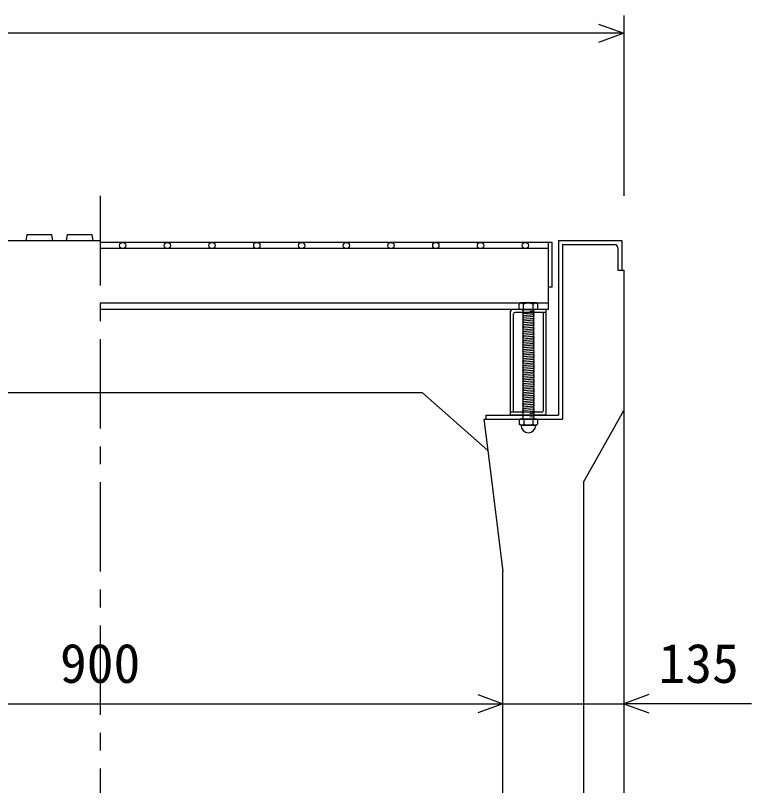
# Model space of a CAD drawing. Units: millimetres, scale not verified. Extents: x -16800 to 16800, y -5940 to 5940.
# Drawn here: x 8305 to 9128, y 2666 to 3526 of the extents above; entities that cross this region are included whole.
import ezdxf
from ezdxf.enums import TextEntityAlignment as Align

# ---------------------------------------------------------------- set-up
doc = ezdxf.new("R2010")
doc.units = ezdxf.units.MM
doc.header["$LTSCALE"] = 20
doc.linetypes.add('CHAIN1', pattern=[8, 5, -1, 1, -1])
doc.linetypes.add('DOTTED', pattern=[1.75, 0.25, -1.5])
for name, color, linetype, lineweight in [('0-0_DIM', 7, 'Continuous', 25), ('0-2_HATCH', 6, 'Continuous', 25), ('0-5_OUTLINE', 3, 'Continuous', 25)]:
    doc.layers.add(name, color=color, linetype=linetype, lineweight=lineweight)
doc.styles.add('ＭＳ ゴシック', font='')
doc.styles.get('ＭＳ ゴシック').set_extended_font_data('MS Gothic')

msp = doc.modelspace()

# ---------------------------------------------------------------- linework, layer by layer
at = {"layer": '0-0_DIM'}
for p, q in [((8985, 3526.41), (8985, 3324.66)), ((8985, 3506.41), (7815, 3506.41)), ((7950, 2757.11), (8850, 2757.11)), ((8850, 2757.11), (8985, 2757.11)), ((9127.92, 2757.11), (8985, 2757.11))]:
    msp.add_line(p, q, dxfattribs=at)
at = {"layer": '0-0_DIM', "linetype": 'CHAIN1'}
msp.add_line((8400, 3324.66), (8400, 1804.66), dxfattribs=at)
at = {"layer": '0-0_DIM'}
for points in [[(8956.85, 3516.67), (8985.04, 3506.41), (8956.85, 3496.14)], [(8821.81, 2767.37), (8850, 2757.11), (8821.81, 2746.85)], [(9013.19, 2767.37), (8985, 2757.11), (9013.19, 2746.85)]]:
    msp.add_lwpolyline(points, dxfattribs=at)
at = {"layer": '0-2_HATCH'}
for p, q in [((8905, 3272.69), (8400, 3272.69)), ((8900.5, 3272.69), (8900.5, 3197.69)), ((8905, 3222.69), (8905, 3272.69)), ((8912, 3274.66), (8912, 3079.69)), ((8900.5, 3265.69), (8400, 3265.69)), ((8916.5, 3270.16), (8916.5, 3075.19)), ((8916.5, 3270.16), (8975, 3270.16)), ((8905, 3222.69), (8900.5, 3222.69)), ((8869.32, 3204.69), (8400, 3204.69)), ((8870, 3205.19), (8868, 3203.69)), ((8868, 3197.69), (8868, 3203.69)), ((8868.33, 3203.96), (8870, 3205.19)), ((8887, 3205.19), (8870, 3205.19)), ((8873, 3197.69), (8873, 3203.69)), ((8884, 3197.69), (8884, 3203.69)), ((8888.68, 3203.96), (8887, 3205.19)), ((8900.5, 3204.69), (8887.68, 3204.69)), ((8889, 3197.69), (8889, 3203.69)), ((8900.5, 3197.69), (8400, 3197.69)), ((8858.5, 3079.69), (8858.5, 3195.69)), ((8898.5, 3197.69), (8860.5, 3197.69)), ((8898.5, 3194.49), (8863.7, 3194.49)), ((8889, 3197.69), (8868, 3197.69)), ((8872, 3197.69), (8885, 3197.69)), ((8872, 3196.69), (8873, 3197.69)), ((8873, 3195.69), (8872, 3196.69)), ((8872, 3194.69), (8873, 3195.69)), ((8873, 3193.69), (8872, 3194.69)), ((8884, 3196.69), (8885, 3197.69)), ((8885, 3195.69), (8884, 3196.69)), ((8895.3, 3084.89), (8895.3, 3194.49)), ((8898.5, 3081.69), (8898.5, 3197.69)), ((8861.7, 3082.89), (8861.7, 3192.49)), ((8872, 3192.69), (8873, 3193.69)), ((8885, 3193.69), (8872, 3192.69)), ((8873, 3191.69), (8872, 3192.69)), ((8872, 3190.69), (8873, 3191.69)), ((8885, 3191.69), (8872, 3190.69)), ((8873, 3189.69), (8872, 3190.69)), ((8872, 3188.69), (8873, 3189.69)), ((8885, 3189.69), (8872, 3188.69)), ((8873, 3187.69), (8872, 3188.69)), ((8872, 3186.69), (8873, 3187.69)), ((8885, 3187.69), (8872, 3186.69)), ((8873, 3185.69), (8872, 3186.69)), ((8885, 3185.69), (8872, 3184.69)), ((8872, 3184.69), (8873, 3185.69)), ((8884, 3192.69), (8885, 3193.69)), ((8885, 3191.69), (8884, 3192.69)), ((8884, 3190.69), (8885, 3191.69)), ((8885, 3189.69), (8884, 3190.69)), ((8884, 3188.69), (8885, 3189.69)), ((8885, 3187.69), (8884, 3188.69)), ((8884, 3184.69), (8885, 3185.69)), ((8885, 3183.69), (8872, 3182.69)), ((8873, 3181.69), (8872, 3182.69)), ((8885, 3181.69), (8872, 3180.69)), ((8872, 3180.69), (8873, 3181.69)), ((8873, 3179.69), (8872, 3180.69)), ((8885, 3179.69), (8872, 3178.69)), ((8872, 3178.69), (8873, 3179.69)), ((8873, 3177.69), (8872, 3178.69)), ((8885, 3177.69), (8872, 3176.69)), ((8872, 3176.69), (8873, 3177.69)), ((8873, 3175.69), (8872, 3176.69)), ((8885, 3183.69), (8884, 3184.69)), ((8884, 3182.69), (8885, 3183.69)), ((8885, 3181.69), (8884, 3182.69)), ((8884, 3180.69), (8885, 3181.69)), ((8884, 3180.69), (8885, 3179.69)), ((8884, 3178.69), (8885, 3179.69)), ((8884, 3178.69), (8885, 3177.69)), ((8884, 3176.69), (8885, 3177.69)), ((8884, 3176.69), (8885, 3175.69)), ((8885, 3175.69), (8872, 3174.69)), ((8872, 3174.69), (8873, 3175.69)), ((8873, 3173.69), (8872, 3174.69)), ((8885, 3173.69), (8872, 3172.69)), ((8872, 3172.69), (8873, 3173.69)), ((8873, 3171.69), (8872, 3172.69)), ((8885, 3171.69), (8872, 3170.69)), ((8872, 3170.69), (8873, 3171.69)), ((8873, 3169.69), (8872, 3170.69)), ((8885, 3169.69), (8872, 3168.69)), ((8872, 3168.69), (8873, 3169.69)), ((8873, 3167.69), (8872, 3168.69)), ((8884, 3174.69), (8885, 3175.69)), ((8884, 3174.69), (8885, 3173.69)), ((8884, 3172.69), (8885, 3173.69)), ((8884, 3172.69), (8885, 3171.69)), ((8884, 3170.69), (8885, 3171.69)), ((8884, 3170.69), (8885, 3169.69)), ((8884, 3168.69), (8885, 3169.69)), ((8884, 3168.69), (8885, 3167.69)), ((8885, 3167.69), (8872, 3166.69)), ((8872, 3166.69), (8873, 3167.69)), ((8873, 3165.69), (8872, 3166.69)), ((8885, 3165.69), (8872, 3164.69)), ((8872, 3164.69), (8873, 3165.69)), ((8873, 3163.69), (8872, 3164.69)), ((8885, 3163.69), (8872, 3162.69)), ((8872, 3162.69), (8873, 3163.69)), ((8873, 3161.69), (8872, 3162.69)), ((8885, 3161.69), (8872, 3160.69)), ((8872, 3160.69), (8873, 3161.69)), ((8873, 3159.69), (8872, 3160.69)), ((8885, 3159.69), (8872, 3158.69)), ((8872, 3158.69), (8873, 3159.69)), ((8884, 3166.69), (8885, 3167.69)), ((8884, 3166.69), (8885, 3165.69)), ((8884, 3164.69), (8885, 3165.69)), ((8884, 3164.69), (8885, 3163.69)), ((8884, 3162.69), (8885, 3163.69)), ((8884, 3162.69), (8885, 3161.69)), ((8884, 3160.69), (8885, 3161.69)), ((8884, 3160.69), (8885, 3159.69)), ((8884, 3158.69), (8885, 3159.69)), ((8873, 3157.69), (8872, 3158.69)), ((8885, 3157.69), (8872, 3156.69)), ((8872, 3156.69), (8873, 3157.69)), ((8873, 3155.69), (8872, 3156.69)), ((8885, 3155.69), (8872, 3154.69)), ((8872, 3154.69), (8873, 3155.69)), ((8873, 3153.69), (8872, 3154.69)), ((8872.01, 3152.69), (8873.01, 3153.69)), ((8885.01, 3153.68), (8872.01, 3152.68)), ((8873.01, 3151.69), (8872.01, 3152.68)), ((8885.01, 3151.68), (8872.01, 3150.68)), ((8872.01, 3150.68), (8873.01, 3151.68)), ((8884, 3158.69), (8885, 3157.69)), ((8884, 3156.69), (8885, 3157.69)), ((8884, 3156.69), (8885, 3155.69)), ((8884, 3154.69), (8885, 3155.69)), ((8884, 3154.69), (8885.01, 3153.68)), ((8884.01, 3152.68), (8885.01, 3153.68)), ((8884.01, 3152.68), (8885.01, 3151.68)), ((8884.01, 3150.68), (8885.01, 3151.68)), ((8873.01, 3149.68), (8872.01, 3150.68)), ((8885.01, 3149.68), (8872.01, 3148.68)), ((8872.01, 3148.68), (8873.01, 3149.68)), ((8873.01, 3147.68), (8872.01, 3148.68)), ((8885.01, 3147.68), (8872.01, 3146.68)), ((8872.01, 3146.68), (8873.01, 3147.68)), ((8873.01, 3145.68), (8872.01, 3146.68)), ((8885.01, 3145.68), (8872.01, 3144.68)), ((8872.01, 3144.68), (8873.01, 3145.68)), ((8873.01, 3143.68), (8872.01, 3144.68)), ((8872.02, 3142.67), (8873.02, 3143.68)), ((8885.02, 3143.67), (8872.02, 3142.67)), ((8873.02, 3141.67), (8872.02, 3142.67)), ((8884.01, 3150.68), (8885.01, 3149.68)), ((8884.01, 3148.68), (8885.01, 3149.68)), ((8884.01, 3148.68), (8885.01, 3147.68)), ((8884.01, 3146.68), (8885.01, 3147.68)), ((8884.01, 3146.68), (8885.01, 3145.68)), ((8884.01, 3144.68), (8885.01, 3145.68)), ((8884.01, 3144.68), (8885.02, 3143.67)), ((8884.02, 3142.67), (8885.02, 3143.67)), ((8884.02, 3142.67), (8885.02, 3141.67)), ((8885.01, 3139.68), (8872.01, 3138.68)), ((8872.01, 3138.68), (8873.01, 3139.68)), ((8873.01, 3137.68), (8872.01, 3138.68)), ((8885.01, 3137.68), (8872.01, 3136.68)), ((8872.01, 3136.68), (8873.01, 3137.68)), ((8873.01, 3135.68), (8872.01, 3136.68)), ((8885.01, 3135.68), (8872.01, 3134.68)), ((8872.01, 3134.68), (8873.01, 3135.68)), ((8873.01, 3133.68), (8872.01, 3134.68)), ((8885.02, 3141.67), (8872.02, 3140.67)), ((8872.02, 3140.67), (8873.02, 3141.67)), ((8873.02, 3139.67), (8872.02, 3140.67)), ((8885.02, 3133.68), (8872.02, 3132.68)), ((8872.02, 3132.68), (8873.02, 3133.68)), ((8884.01, 3138.68), (8885.01, 3139.68)), ((8884.01, 3138.68), (8885.01, 3137.68)), ((8884.01, 3136.68), (8885.01, 3137.68)), ((8884.01, 3136.68), (8885.01, 3135.68)), ((8884.01, 3134.68), (8885.01, 3135.68)), ((8884.01, 3134.68), (8885.02, 3133.68)), ((8884.02, 3140.67), (8885.02, 3141.67)), ((8884.02, 3140.67), (8885.02, 3139.67)), ((8884.02, 3132.68), (8885.02, 3133.68)), ((8873.02, 3131.68), (8872.02, 3132.68)), ((8885.02, 3131.67), (8872.02, 3130.67)), ((8872.02, 3130.67), (8873.02, 3131.67)), ((8873.02, 3129.67), (8872.02, 3130.67)), ((8885.02, 3129.67), (8872.02, 3128.67)), ((8872.02, 3128.67), (8873.02, 3129.67)), ((8873.02, 3127.67), (8872.02, 3128.67)), ((8885.02, 3127.67), (8872.02, 3126.67)), ((8872.02, 3126.67), (8873.02, 3127.67)), ((8873.02, 3125.67), (8872.02, 3126.67)), ((8885.03, 3125.67), (8872.03, 3124.67)), ((8872.03, 3124.67), (8873.03, 3125.67)), ((8884.02, 3132.68), (8885.02, 3131.67)), ((8884.02, 3130.67), (8885.02, 3131.67)), ((8884.02, 3130.67), (8885.02, 3129.67)), ((8884.02, 3128.67), (8885.02, 3129.67)), ((8884.02, 3128.67), (8885.02, 3127.67)), ((8884.02, 3126.67), (8885.02, 3127.67)), ((8884.02, 3126.67), (8885.03, 3125.67)), ((8884.03, 3124.67), (8885.03, 3125.67)), ((8873.03, 3123.67), (8872.03, 3124.67)), ((8885.03, 3123.67), (8872.03, 3122.67)), ((8872.03, 3122.67), (8873.03, 3123.67)), ((8873.03, 3121.67), (8872.03, 3122.67)), ((8885.03, 3121.66), (8872.03, 3120.66)), ((8872.03, 3120.66), (8873.03, 3121.66)), ((8873.03, 3119.66), (8872.03, 3120.66)), ((8885.03, 3119.66), (8872.03, 3118.66)), ((8872.03, 3118.66), (8873.03, 3119.66)), ((8873.03, 3117.66), (8872.03, 3118.66)), ((8885.04, 3117.66), (8872.04, 3116.66)), ((8872.04, 3116.66), (8873.04, 3117.66)), ((8873.04, 3115.66), (8872.04, 3116.66)), ((8884.03, 3124.67), (8885.03, 3123.67)), ((8884.03, 3122.67), (8885.03, 3123.67)), ((8884.03, 3122.67), (8885.03, 3121.66)), ((8884.03, 3120.66), (8885.03, 3121.66)), ((8884.03, 3120.66), (8885.03, 3119.66)), ((8884.03, 3118.66), (8885.03, 3119.66)), ((8884.03, 3118.66), (8885.04, 3117.66)), ((8884.04, 3116.66), (8885.04, 3117.66)), ((8884.04, 3116.66), (8885.04, 3115.66)), ((8885.04, 3115.66), (8872.04, 3114.66)), ((8872.04, 3114.66), (8873.04, 3115.66)), ((8873.04, 3113.66), (8872.04, 3114.66)), ((8885.04, 3113.66), (8872.04, 3112.66)), ((8872.04, 3112.66), (8873.04, 3113.66)), ((8873.04, 3111.66), (8872.04, 3112.66)), ((8885.04, 3111.65), (8872.04, 3110.65)), ((8872.04, 3110.65), (8873.04, 3111.65)), ((8873.04, 3109.65), (8872.04, 3110.65)), ((8885.05, 3109.65), (8872.05, 3108.65)), ((8872.05, 3108.65), (8873.05, 3109.65)), ((8873.05, 3107.65), (8872.05, 3108.65)), ((8884.04, 3114.66), (8885.04, 3115.66)), ((8884.04, 3114.66), (8885.04, 3113.66)), ((8884.04, 3112.66), (8885.04, 3113.66)), ((8884.04, 3112.66), (8885.04, 3111.65)), ((8884.04, 3110.65), (8885.04, 3111.65)), ((8884.04, 3110.65), (8885.05, 3109.65)), ((8884.05, 3108.65), (8885.05, 3109.65)), ((8884.05, 3108.65), (8885.05, 3107.65)), ((8885.05, 3107.65), (8872.05, 3106.65)), ((8872.05, 3106.65), (8873.05, 3107.65)), ((8873.05, 3105.65), (8872.05, 3106.65)), ((8885.05, 3105.65), (8872.05, 3104.65)), ((8872.05, 3104.65), (8873.05, 3105.65)), ((8873.05, 3103.65), (8872.05, 3104.65)), ((8885.05, 3103.65), (8872.05, 3102.65)), ((8872.05, 3102.65), (8873.05, 3103.65)), ((8873.05, 3101.65), (8872.05, 3102.65)), ((8885.06, 3101.64), (8872.06, 3100.64)), ((8872.06, 3100.64), (8873.06, 3101.64)), ((8873.06, 3099.64), (8872.06, 3100.64)), ((8885.06, 3099.64), (8872.06, 3098.64)), ((8872.06, 3098.64), (8873.06, 3099.64)), ((8884.05, 3106.65), (8885.05, 3107.65)), ((8884.05, 3106.65), (8885.05, 3105.65)), ((8884.05, 3104.65), (8885.05, 3105.65)), ((8884.05, 3104.65), (8885.05, 3103.65)), ((8884.05, 3102.65), (8885.05, 3103.65)), ((8884.05, 3102.65), (8885.06, 3101.64)), ((8884.06, 3100.64), (8885.06, 3101.64)), ((8884.06, 3100.64), (8885.06, 3099.64)), ((8884.06, 3098.64), (8885.06, 3099.64)), ((8873.06, 3097.64), (8872.06, 3098.64)), ((8885.06, 3097.64), (8872.06, 3096.64)), ((8872.06, 3096.64), (8873.06, 3097.64)), ((8873.06, 3095.64), (8872.06, 3096.64)), ((8885.06, 3095.64), (8872.06, 3094.64)), ((8872.06, 3094.64), (8873.06, 3095.64)), ((8873.06, 3093.64), (8872.06, 3094.64)), ((8885.07, 3093.64), (8872.07, 3092.64)), ((8872.07, 3092.64), (8873.07, 3093.64)), ((8873.07, 3091.64), (8872.07, 3092.64)), ((8885.07, 3091.63), (8872.07, 3090.63)), ((8872.07, 3090.63), (8873.07, 3091.63)), ((8873.07, 3089.63), (8872.07, 3090.63)), ((8884.06, 3098.64), (8885.06, 3097.64)), ((8884.06, 3096.64), (8885.06, 3097.64)), ((8884.06, 3096.64), (8885.06, 3095.64)), ((8884.06, 3094.64), (8885.06, 3095.64)), ((8884.06, 3094.64), (8885.07, 3093.64)), ((8884.07, 3092.64), (8885.07, 3093.64)), ((8884.07, 3092.64), (8885.07, 3091.63)), ((8884.07, 3090.63), (8885.07, 3091.63)), ((8884.07, 3090.63), (8885.07, 3089.63)), ((8893.3, 3082.89), (8858.5, 3082.89)), ((8885.07, 3089.63), (8872.07, 3088.63)), ((8872.07, 3088.63), (8873.07, 3089.63)), ((8873.07, 3087.63), (8872.07, 3088.63)), ((8885.07, 3087.63), (8872.07, 3086.63)), ((8872.07, 3086.63), (8873.07, 3087.63)), ((8873.07, 3085.63), (8872.07, 3086.63)), ((8885.07, 3085.63), (8872.07, 3084.63)), ((8872.07, 3084.63), (8873.07, 3085.63)), ((8873.07, 3083.63), (8872.07, 3084.63)), ((8885.07, 3083.63), (8872.07, 3082.63)), ((8872.07, 3082.63), (8873.07, 3083.63)), ((8873.07, 3081.63), (8872.07, 3082.63)), ((8884.07, 3088.63), (8885.07, 3089.63)), ((8884.07, 3088.63), (8885.07, 3087.63)), ((8884.07, 3086.63), (8885.07, 3087.63)), ((8884.07, 3086.63), (8885.08, 3085.63)), ((8884.07, 3084.63), (8885.07, 3085.63)), ((8884.07, 3084.63), (8885.08, 3083.63)), ((8884.07, 3082.63), (8885.07, 3083.63)), ((8884.07, 3082.63), (8885.08, 3081.63)), ((8828.68, 3075.19), (8916.5, 3075.19)), ((8828.81, 3075.19), (8833.05, 3040.17)), ((8831, 3079.69), (8912, 3079.69)), ((8831, 3079.69), (8831, 3075.19)), ((8896.5, 3079.69), (8858.5, 3079.69)), ((8869.16, 3075.19), (8868.3, 3074.54)), ((8868.3, 3074.54), (8868.3, 3069.35)), ((8887.84, 3075.19), (8869.16, 3075.19)), ((8872.07, 3080.63), (8873.07, 3081.63)), ((8873.07, 3079.63), (8872.07, 3080.63)), ((8872.07, 3078.63), (8873.07, 3079.63)), ((8873.07, 3077.63), (8872.07, 3078.63)), ((8872.07, 3076.63), (8873.07, 3077.63)), ((8873.07, 3075.63), (8872.07, 3076.63)), ((8872.63, 3075.19), (8873.07, 3075.63)), ((8873.4, 3074.54), (8873.4, 3069.35)), ((8883.6, 3074.54), (8883.6, 3069.35)), ((8884.07, 3080.63), (8885.07, 3081.63)), ((8884.07, 3080.63), (8885.08, 3079.63)), ((8884.07, 3078.63), (8885.07, 3079.63)), ((8884.07, 3078.63), (8885.08, 3077.63)), ((8884.07, 3076.63), (8885.07, 3077.63)), ((8884.07, 3076.63), (8885.08, 3075.63)), ((8884.63, 3075.19), (8885.07, 3075.63)), ((8887.84, 3075.19), (8888.71, 3074.54)), ((8888.71, 3074.54), (8888.71, 3069.35)), ((8869.99, 3068.38), (8868.3, 3069.35)), ((8869.99, 3068.06), (8869.99, 3068.38)), ((8887.02, 3068.38), (8869.99, 3068.38)), ((8887.02, 3068.06), (8869.99, 3068.06)), ((8887.02, 3068.38), (8888.71, 3069.35)), ((8887.02, 3068.06), (8887.02, 3068.38))]:
    msp.add_line(p, q, dxfattribs=at)
at = {"layer": '0-2_HATCH', "linetype": 'DOTTED'}
for p, q in [((8885, 3197.69), (8872, 3196.69)), ((8885, 3195.69), (8872, 3194.69)), ((8885.07, 3081.63), (8872.07, 3080.63)), ((8885.07, 3079.63), (8872.07, 3078.63)), ((8885.07, 3077.63), (8872.07, 3076.63)), ((8872.63, 3075.19), (8884.63, 3075.19)), ((8885.07, 3075.63), (8879.32, 3075.19))]:
    msp.add_line(p, q, dxfattribs=at)
at = {"layer": '0-2_HATCH'}
for points in [[(8347, 3274.66), (8346, 3281.16), (8318, 3281.16), (8317, 3274.66)], [(8392, 3274.66), (8391, 3281.16), (8363, 3281.16), (8362, 3274.66)], [(8978.5, 3266.66), (8978.5, 3241.66), (8983, 3241.66)], [(8885, 3193.69), (8884, 3194.69), (8885, 3195.69)], [(8885, 3185.69), (8884, 3186.69), (8885, 3187.69)], [(8872, 3182.69), (8873, 3183.69), (8872, 3184.69)]]:
    msp.add_lwpolyline(points, dxfattribs=at)
for centre in [(8425, 3269.19), (8475, 3269.19), (8525, 3269.19), (8575, 3269.19), (8625, 3269.19), (8675, 3269.19), (8725, 3269.19), (8775, 3269.19), (8825, 3269.19), (8875, 3269.19)]:
    msp.add_circle(centre, 3.5, dxfattribs=at)
for centre, radius, start, end in [((8975, 3266.66), 3.5, 0, 90), ((8870.5, 3201.06), 3.62, 46.39563, 133.60437), ((8878.5, 3189.06), 15.62, 69.39075, 110.60925), ((8886.5, 3201.06), 3.62, 46.39563, 133.60437), ((8860.5, 3195.69), 2, 90, 180), ((8863.7, 3192.49), 2, 90, 180), ((8893.3, 3084.89), 2, 270, 0), ((8870.85, 3069.84), 5.35, 61.49832, 118.50684), ((8878.5, 3054.77), 20.42, 75.52621, 104.47362), ((8886.15, 3069.84), 5.35, 61.49231, 118.50169), ((8896.5, 3081.69), 2, 270, 0), ((8870.85, 3074.05), 5.35, 241.49843, 298.50089), ((8878.5, 3068.06), 8.19, 180, 359.99995), ((8878.5, 3089.12), 20.42, 255.52638, 284.47374), ((8886.15, 3074.05), 5.35, 241.49989, 298.5)]:
    msp.add_arc(centre, radius, start, end, dxfattribs=at)
at = {"layer": '0-5_OUTLINE'}
for p, q in [((7817, 3274.66), (8400, 3274.66)), ((8912, 3274.66), (8983, 3274.66)), ((8983, 3274.66), (8983, 3241.66)), ((8760, 3104.66), (8040, 3104.66)), ((8760, 3104.66), (8833.06, 3040.16)), ((8940, 3004.66), (8985, 3084.66)), ((8833.06, 3040.16), (8850, 2904.66)), ((8940, 3004.66), (8940, 2154.66)), ((8850, 2154.66), (8850, 2904.66))]:
    msp.add_line(p, q, dxfattribs=at)
msp.add_lwpolyline([(8983, 3241.66), (8985, 3241.66), (8985, 2154.66)], dxfattribs=at)

# ---------------------------------------------------------------- texts
at = {"layer": '0-0_DIM', "style": 'ＭＳ ゴシック'}
for s, p in [('900', (8355, 2767.11)), ('135', (9023.86, 2767.11))]:
    msp.add_text(s, height=43.99, dxfattribs=at).set_placement(p, align=Align.BOTTOM_LEFT)

doc.saveas('drawing.dxf')
